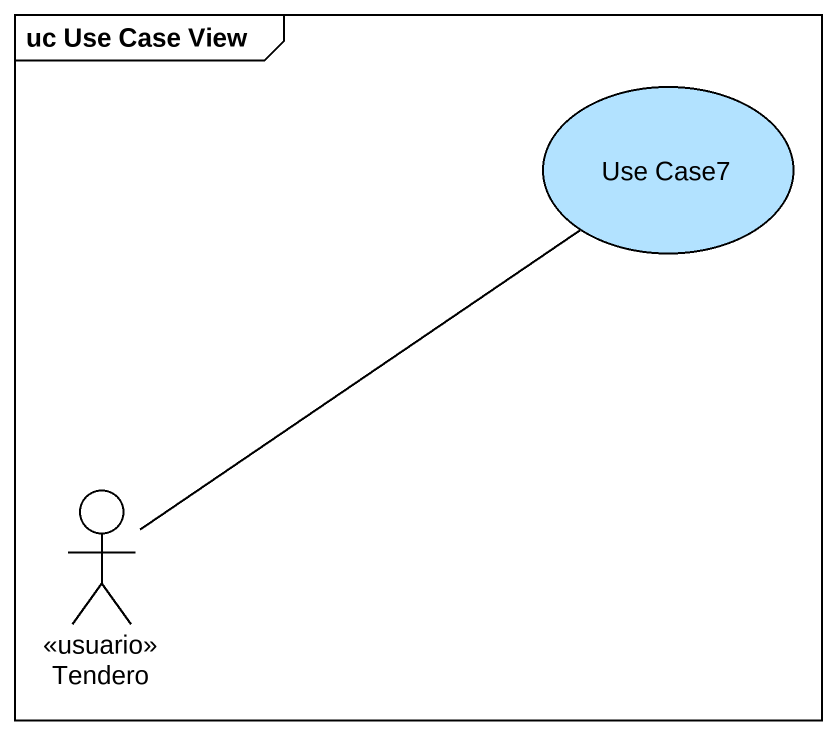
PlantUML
@startuml
mainframe uc Use Case View
usecase "Use Case7" as Use_Case7 #B2E2FF
actor Tendero <<usuario>>
Tendero -up- Use_Case7
@enduml
